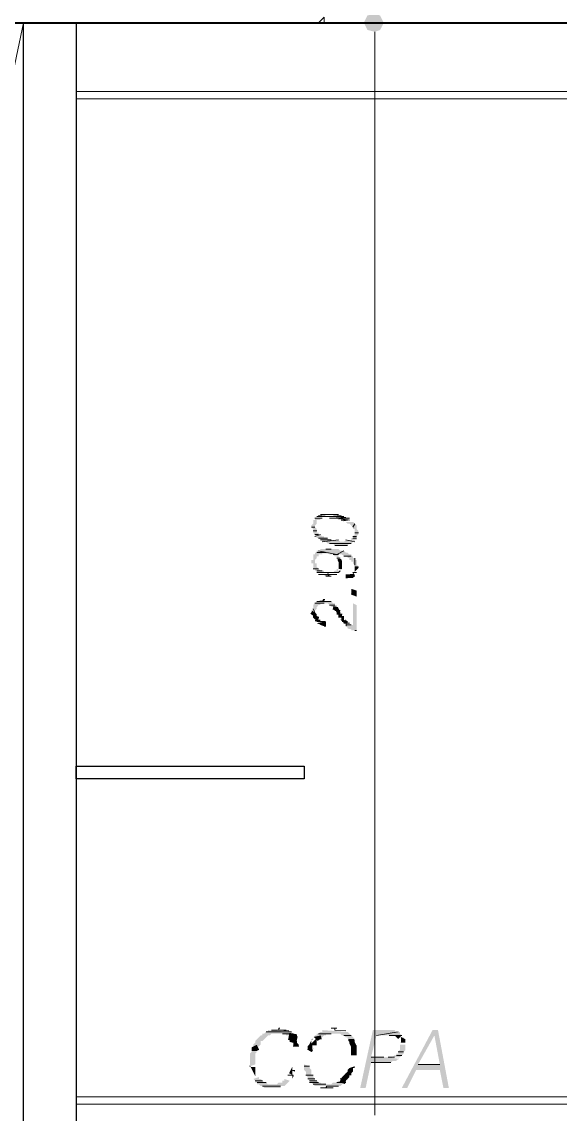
# Model space of a CAD drawing. Header units: millimetres. Extents: x 182 to 575, y -105 to 95.
# Drawn here: x 283.994 to 285.411, y 83.485 to 86.361 of the extents above; entities that cross this region are included whole.
import ezdxf

# ---------------------------------------------------------------- set-up
doc = ezdxf.new("R2010")
doc.units = ezdxf.units.MM
doc.header["$MEASUREMENT"] = 0
doc.layers.add('PDF_Geometry', color=7, linetype='Continuous')
doc.layers.add('PDF_Solid Fills', color=7, linetype='Continuous')

msp = doc.modelspace()

# ---------------------------------------------------------------- hatches: boundary and pattern name
at = {"layer": 'PDF_Solid Fills', "transparency": 33554559}
for points in [[(284.904, 86.3396), (284.9231, 86.3348), (284.9373, 86.3396), (284.9469, 86.3586), (284.9373, 86.3777), (284.9231, 86.3824), (284.904, 86.3777), (284.8945, 86.3586)], [(284.8469, 84.8967), (284.8659, 84.8967), (284.8707, 84.9015), (284.8707, 84.9062), (284.8469, 84.9062)], [(284.8612, 84.8539), (284.8754, 84.8491), (284.8754, 84.8634), (284.8612, 84.8682)], [(284.8088, 84.8253), (284.8088, 84.8205), (284.8135, 84.8205), (284.8278, 84.8158), (284.8231, 84.8205), (284.8231, 84.8253), (284.8183, 84.8253), (284.8183, 84.8301), (284.8135, 84.8301), (284.8088, 84.8348), (284.7707, 84.8348), (284.7659, 84.8301), (284.7612, 84.8253), (284.7612, 84.8158), (284.7564, 84.811), (284.7564, 84.8062), (284.7659, 84.8015), (284.7659, 84.811), (284.7707, 84.8158), (284.7707, 84.8205), (284.7754, 84.8253), (284.7802, 84.8253), (284.7802, 84.8301), (284.7992, 84.8301), (284.804, 84.8253)], [(284.8516, 84.7666), (284.8516, 84.7634), (284.8612, 84.7615), (284.8612, 84.7586), (284.8754, 84.7586), (284.8754, 84.8253), (284.8659, 84.8301), (284.8659, 84.7729), (284.8469, 84.7729), (284.8469, 84.7681)], [(284.8373, 84.8015), (284.8278, 84.8015), (284.8278, 84.792), (284.8421, 84.792), (284.8421, 84.7967), (284.8373, 84.7967)], [(284.8469, 84.7824), (284.8469, 84.7872), (284.8373, 84.7824), (284.8421, 84.7777), (284.8516, 84.7777), (284.8516, 84.7824)], [(284.6373, 83.6872), (284.6421, 83.692), (284.6469, 83.692), (284.6516, 83.6967), (284.6897, 83.6967), (284.6897, 83.692), (284.6945, 83.692), (284.7135, 83.6872), (284.7135, 83.692), (284.7088, 83.6967), (284.704, 83.7015), (284.6993, 83.7015), (284.6421, 83.7062), (284.6421, 83.7015), (284.6373, 83.7015), (284.6326, 83.6967), (284.6278, 83.6967), (284.6278, 83.692), (284.6231, 83.692), (284.6183, 83.6872), (284.6088, 83.6777), (284.6088, 83.6729), (284.604, 83.6681), (284.604, 83.6634), (284.5993, 83.6586), (284.6183, 83.6634), (284.6231, 83.6681), (284.6231, 83.6777), (284.6278, 83.6777), (284.6326, 83.6824)], [(284.8516, 83.6872), (284.8516, 83.6824), (284.8707, 83.6824), (284.8659, 83.6872), (284.8612, 83.692), (284.8564, 83.6967), (284.8516, 83.7015), (284.8469, 83.7015), (284.785, 83.7062), (284.785, 83.7015), (284.7802, 83.7015), (284.7754, 83.6967), (284.7707, 83.6967), (284.7707, 83.692), (284.7659, 83.692), (284.7612, 83.6872), (284.785, 83.6872), (284.7897, 83.692), (284.7945, 83.692), (284.7945, 83.6967), (284.8326, 83.6967), (284.8373, 83.692), (284.8421, 83.692), (284.8469, 83.6872)], [(284.704, 83.6824), (284.704, 83.6777), (284.7088, 83.6729), (284.7088, 83.6634), (284.7231, 83.6634), (284.7231, 83.6681), (284.7183, 83.6729), (284.7183, 83.6777)], [(284.6135, 83.6491), (284.5993, 83.6539), (284.5993, 83.6491), (284.5945, 83.6443), (284.5945, 83.611), (284.6088, 83.6158), (284.6088, 83.6443)], [(284.8135, 83.5681), (284.8088, 83.5634), (284.785, 83.5634), (284.7802, 83.5681), (284.7754, 83.5681), (284.7707, 83.5729), (284.7659, 83.5729), (284.7659, 83.5777), (284.7612, 83.5824), (284.7612, 83.5872), (284.7564, 83.5872), (284.7564, 83.6015), (284.7516, 83.6062), (284.7516, 83.611), (284.7373, 83.6158), (284.7373, 83.6015), (284.7421, 83.5967), (284.7421, 83.5872), (284.7469, 83.5824), (284.7469, 83.5777), (284.7516, 83.5729), (284.7516, 83.5681), (284.7564, 83.5681), (284.7612, 83.5634), (284.7659, 83.5586), (284.8326, 83.5586), (284.8373, 83.5634), (284.8421, 83.5681), (284.8469, 83.5681), (284.8278, 83.5729), (284.8231, 83.5681)], [(284.8516, 83.6015), (284.8516, 83.5967), (284.8421, 83.5872), (284.8612, 83.5872), (284.8612, 83.592), (284.8659, 83.5967), (284.8659, 83.6062), (284.8707, 83.6062), (284.8707, 83.611), (284.8564, 83.6062)], [(284.6659, 83.5634), (284.6421, 83.5634), (284.6373, 83.5681), (284.6326, 83.5681), (284.6278, 83.5729), (284.6231, 83.5777), (284.6183, 83.5777), (284.6183, 83.5824), (284.604, 83.5777), (284.6088, 83.5729), (284.6088, 83.5681), (284.6135, 83.5681), (284.6135, 83.5634), (284.6183, 83.5634), (284.6231, 83.5586), (284.6278, 83.5586), (284.6326, 83.5539), (284.6754, 83.5539), (284.6754, 83.5586), (284.685, 83.5586), (284.6945, 83.5681), (284.6993, 83.5729), (284.685, 83.5777), (284.685, 83.5729), (284.6802, 83.5729), (284.6802, 83.5681), (284.6707, 83.5681)]]:
    msp.add_hatch(color=256, dxfattribs=at).paths.add_polyline_path(points)
h = msp.add_hatch(color=256, dxfattribs=at)
h.paths.add_polyline_path([(284.8564, 85.0539), (284.8231, 85.0539), (284.8278, 85.0491), (284.8564, 85.0491)])
h.paths.add_polyline_path([(284.8564, 85.0396), (284.8612, 85.0348), (284.8659, 85.0301), (284.8659, 85.0253), (284.8707, 85.0253), (284.8707, 85.011), (284.8659, 85.0062), (284.8659, 85.0015), (284.8612, 85.0015), (284.8612, 84.9967), (284.8469, 84.9967), (284.8421, 84.992), (284.8326, 84.992), (284.8278, 84.9967), (284.804, 84.9967), (284.7992, 85.0015), (284.7897, 85.0015), (284.7897, 85.0062), (284.785, 85.0062), (284.7802, 85.011), (284.7754, 85.011), (284.7754, 85.0158), (284.7707, 85.0158), (284.7707, 85.0253), (284.7659, 85.0301), (284.7659, 85.0348), (284.7707, 85.0396), (284.7707, 85.0491), (284.7802, 85.0491), (284.7802, 85.0539), (284.7659, 85.0539), (284.7659, 85.0491), (284.7612, 85.0491), (284.7612, 85.0396), (284.7564, 85.0348), (284.7564, 85.0301), (284.7612, 85.0253), (284.7612, 85.0158), (284.7659, 85.011), (284.7659, 85.0062), (284.7707, 85.0062), (284.7707, 85.0015), (284.7754, 85.0015), (284.7802, 84.9967), (284.785, 84.9967), (284.785, 84.992), (284.7945, 84.992), (284.7992, 84.9872), (284.8135, 84.9872), (284.8183, 84.9824), (284.8516, 84.9824), (284.8564, 84.9872), (284.8612, 84.9872), (284.8659, 84.992), (284.8707, 84.992), (284.8707, 84.9967), (284.8754, 84.9967), (284.8754, 85.0062), (284.8802, 85.011), (284.8802, 85.0205), (284.8754, 85.0253), (284.8754, 85.0348), (284.8707, 85.0396), (284.8659, 85.0443), (284.8469, 85.0443), (284.8516, 85.0396)])
h = msp.add_hatch(color=256, dxfattribs=at)
h.paths.add_polyline_path([(284.8373, 84.9205), (284.8373, 84.9301), (284.8326, 84.9205), (284.8278, 84.911)])
h.paths.add_polyline_path([(284.8183, 84.9158), (284.8135, 84.911), (284.8278, 84.911), (284.8278, 84.9205), (284.8231, 84.9205), (284.8231, 84.9158)])
h.paths.add_polyline_path([(284.7659, 84.9348), (284.7659, 84.9443), (284.7707, 84.9491), (284.7707, 84.9539), (284.7754, 84.9539), (284.7754, 84.9586), (284.785, 84.9586), (284.785, 84.9621), (284.804, 84.9604), (284.804, 84.9586), (284.8135, 84.9586), (284.8183, 84.9539), (284.8231, 84.9539), (284.8231, 84.9491), (284.8278, 84.9443), (284.8326, 84.9491), (284.8278, 84.9539), (284.8278, 84.9586), (284.8373, 84.9586), (284.8421, 84.9539), (284.8469, 84.9539), (284.8516, 84.9527), (284.8516, 84.9491), (284.8564, 84.9491), (284.8564, 84.9443), (284.8612, 84.9443), (284.8612, 84.9396), (284.8659, 84.9396), (284.8659, 84.9348), (284.8707, 84.9301), (284.8707, 84.9253), (284.8802, 84.9301), (284.8754, 84.9301), (284.8754, 84.9443), (284.8707, 84.9443), (284.8707, 84.9491), (284.8659, 84.9491), (284.8659, 84.9539), (284.8612, 84.9539), (284.8612, 84.9586), (284.8564, 84.9586), (284.8516, 84.9634), (284.8469, 84.9634), (284.8421, 84.9682), (284.8326, 84.9682), (284.8278, 84.9729), (284.7802, 84.9729), (284.7802, 84.9682), (284.7707, 84.9682), (284.7707, 84.9634), (284.7659, 84.9634), (284.7659, 84.9586), (284.7612, 84.9586), (284.7612, 84.9443), (284.7564, 84.9443), (284.7564, 84.9348), (284.7612, 84.9348), (284.7612, 84.9205), (284.7659, 84.9205), (284.7659, 84.9158), (284.7707, 84.9158), (284.7707, 84.911), (284.7897, 84.911), (284.7897, 84.9158), (284.7802, 84.9158), (284.7754, 84.9205), (284.7707, 84.9253), (284.7707, 84.9348)])
h = msp.add_hatch(color=256, dxfattribs=at)
h.paths.add_polyline_path([(284.7802, 84.7872), (284.7659, 84.7872), (284.7659, 84.7824), (284.7802, 84.7824)])
h.paths.add_polyline_path([(284.7707, 84.7777), (284.7786, 84.7745), (284.7802, 84.7729), (284.7897, 84.7697), (284.7897, 84.7681), (284.7945, 84.7681), (284.7945, 84.7824)])
h = msp.add_hatch(color=256, dxfattribs=at)
h.paths.add_polyline_path([(284.9135, 83.6205), (284.9659, 83.6205), (284.9699, 83.6246), (284.9802, 83.6253), (284.9843, 83.6294), (284.9897, 83.6301), (284.9564, 83.6348), (284.9135, 83.6348), (284.9278, 83.692), (284.9945, 83.692), (284.9897, 83.6967), (284.9897, 83.7015), (284.9802, 83.7015), (284.9754, 83.7062), (284.9183, 83.7062), (284.885, 83.5539), (284.8993, 83.5539)])
h.paths.add_polyline_path([(285.0945, 83.6158), (285.0373, 83.6158), (285.0802, 83.692)])
h.paths.add_polyline_path([(285.1183, 83.5539), (285.0897, 83.7062), (285.0754, 83.7062), (284.9945, 83.5539), (285.0088, 83.5539), (285.0326, 83.6015), (285.0945, 83.6015), (285.104, 83.5539)], flags=0)
h.paths.add_polyline_path([(284.9897, 83.6681), (284.9897, 83.6539), (284.985, 83.6491), (284.985, 83.6443), (284.9802, 83.6443), (284.9802, 83.6396), (284.9754, 83.6396), (284.9707, 83.6348), (284.9897, 83.6348), (284.9945, 83.6396), (284.9993, 83.6443), (284.9993, 83.6491), (285.004, 83.6539), (285.004, 83.6681)])
h.paths.add_polyline_path([(284.9993, 83.6872), (284.985, 83.6872), (284.9993, 83.6824)])

# ---------------------------------------------------------------- linework, layer by layer
at = {"layer": 'PDF_Geometry', "lineweight": 0}
for points in [[(284.7754, 86.3586), (284.7897, 86.3729), (284.7897, 86.3586)], [(285.0802, 86.3586), (285.0802, 86.3586)]]:
    msp.add_lwpolyline(points, dxfattribs=at)
at = {"layer": 'PDF_Geometry', "lineweight": 13}
for points in [[(280.704, 86.3586), (293.1516, 86.3586)], [(283.3897, 83.4586), (283.9992, 86.3586)], [(284.9231, 83.4824), (284.9231, 83.511), (284.9231, 86.311), (284.9231, 86.3348)], [(284.1373, 86.1777), (285.6516, 86.1777)], [(284.1373, 86.1586), (285.6516, 86.1586)], [(284.785, 85.0539), (284.7659, 85.0539), (284.785, 85.0539)], [(284.7707, 85.0586), (284.8421, 85.0586), (284.7707, 85.0586)], [(284.7826, 85.0634), (284.804, 85.0634), (284.7992, 85.0634), (284.7993, 85.0634), (284.8016, 85.0634), (284.8016, 85.0634), (284.7754, 85.061)], [(284.8373, 85.0586), (284.7754, 85.0586), (284.8373, 85.0586)], [(284.8278, 85.0634), (284.7802, 85.0634), (284.8278, 85.0634)], [(284.8183, 85.0634), (284.785, 85.0634), (284.8183, 85.0634)], [(284.7945, 85.0634), (284.8088, 85.0634), (284.7945, 85.0634)], [(284.8088, 85.0634), (284.7945, 85.0634), (284.8088, 85.0634)], [(284.835, 85.061), (284.804, 85.0586), (284.8088, 85.0586), (284.8469, 85.0562)], [(284.8421, 85.0467), (284.8516, 85.0491), (284.835, 85.0491)], [(284.7564, 85.0301), (284.7659, 85.0301), (284.7564, 85.0301)], [(284.7612, 85.0205), (284.7707, 85.0205), (284.7612, 85.0205)], [(284.8659, 85.0301), (284.8707, 85.0396), (284.8659, 85.0301)], [(284.7659, 85.011), (284.7754, 85.011), (284.7659, 85.011)], [(284.7754, 85.0015), (284.7992, 85.0015), (284.7754, 85.0015)], [(284.7992, 85.0015), (284.7754, 85.0015), (284.7992, 85.0015)], [(284.8659, 85.0062), (284.8754, 85.0062), (284.8659, 85.0062)], [(284.7945, 84.9634), (284.7707, 84.9634), (284.7945, 84.9634)], [(284.7945, 84.9729), (284.8088, 84.9729), (284.7945, 84.9729)], [(284.8612, 84.9872), (284.804, 84.9872), (284.8612, 84.9872)], [(284.804, 84.9872), (284.8612, 84.9872), (284.804, 84.9872)], [(284.8564, 84.9872), (284.8135, 84.9872), (284.8564, 84.9872)], [(284.8183, 84.9824), (284.8516, 84.9824), (284.8183, 84.9824)], [(284.835, 84.9824), (284.8373, 84.9824), (284.8254, 84.9824)], [(284.8421, 84.9824), (284.8278, 84.9824), (284.8421, 84.9824)], [(284.8278, 84.9824), (284.8421, 84.9824), (284.8278, 84.9824)], [(284.8135, 84.9586), (284.8278, 84.9586), (284.8135, 84.9586)], [(284.8326, 84.9491), (284.8231, 84.9491), (284.8326, 84.9491)], [(284.8421, 84.9539), (284.8612, 84.9539), (284.8421, 84.9539)], [(284.8707, 84.9301), (284.8707, 84.9491), (284.8707, 84.9301)], [(284.7754, 84.9205), (284.7612, 84.9205), (284.7754, 84.9205)], [(284.8278, 84.911), (284.7707, 84.911), (284.8278, 84.911)], [(284.7707, 84.911), (284.804, 84.911), (284.7707, 84.911)], [(284.804, 84.911), (284.7707, 84.911), (284.804, 84.911)], [(284.8231, 84.9062), (284.7754, 84.9062), (284.8231, 84.9062)], [(284.8016, 84.9015), (284.804, 84.9015), (284.804, 84.9015), (284.804, 84.9015), (284.8016, 84.9039), (284.7826, 84.9062)], [(284.7873, 84.911), (284.8016, 84.911), (284.7992, 84.9062), (284.7993, 84.9062)], [(284.8588, 84.9062), (284.8683, 84.9062), (284.8659, 84.911)], [(284.8659, 84.911), (284.8754, 84.911), (284.8659, 84.911)], [(284.8802, 84.9253), (284.8707, 84.9253), (284.8802, 84.9253)], [(284.8088, 84.9015), (284.7945, 84.9015), (284.8088, 84.9015)], [(284.7945, 84.9015), (284.8088, 84.9015), (284.7945, 84.9015)], [(284.8707, 84.9015), (284.8469, 84.8967), (284.8707, 84.9015)], [(284.8754, 84.8491), (284.8612, 84.8539), (284.8754, 84.8491)], [(284.7897, 84.8301), (284.7659, 84.8301), (284.7897, 84.8301)], [(284.8088, 84.8348), (284.7707, 84.8348), (284.8088, 84.8348)], [(284.7707, 84.8348), (284.8088, 84.8348), (284.7707, 84.8348)], [(284.7873, 84.8396), (284.7921, 84.8396), (284.7873, 84.8396), (284.7897, 84.8372), (284.7731, 84.8348)], [(284.804, 84.8253), (284.8183, 84.8253), (284.804, 84.8253)], [(284.8278, 84.8158), (284.8183, 84.8158), (284.8278, 84.8158)], [(284.8183, 84.811), (284.8326, 84.811), (284.8183, 84.811)], [(284.8373, 84.8015), (284.8231, 84.8015), (284.8373, 84.8015)], [(284.7897, 84.7824), (284.7707, 84.7824), (284.7897, 84.7824)], [(284.7707, 84.7824), (284.7897, 84.7824), (284.7707, 84.7824)], [(284.7921, 84.7824), (284.7802, 84.7824), (284.7826, 84.7824)], [(284.8373, 84.7824), (284.8516, 84.7824), (284.8373, 84.7824)], [(284.8421, 84.7777), (284.8564, 84.7777), (284.8421, 84.7777)], [(284.8612, 84.7729), (284.8469, 84.7729), (284.8612, 84.7729)], [(285.6421, 83.5301), (284.1373, 83.5301)], [(285.6421, 83.511), (284.1373, 83.511)]]:
    msp.add_lwpolyline(points, dxfattribs=at)
at = {"layer": 'PDF_Geometry', "lineweight": 40}
msp.add_lwpolyline([(281.4802, 86.3586), (292.2278, 86.3586)], dxfattribs=at)
at = {"layer": 'PDF_Geometry', "lineweight": 25}
msp.add_lwpolyline([(283.9992, 83.4586), (283.9992, 86.3586), (284.1373, 86.3586), (284.1373, 83.4586)], dxfattribs=at)
at = {"layer": 'PDF_Geometry', "lineweight": 13}
for points in [[(284.8326, 86.3586), (285.2897, 86.3586)], [(284.804, 85.0539), (284.8516, 85.0539), (284.804, 85.0539)], [(284.8135, 85.0539), (284.8564, 85.0539), (284.8135, 85.0539)], [(284.8231, 85.0539), (284.8564, 85.0491), (284.8231, 85.0539)], [(284.7802, 85.011), (284.7659, 85.0062), (284.7802, 85.011)], [(284.7802, 84.9967), (284.8088, 84.9967), (284.7802, 84.9967)], [(284.8088, 84.9967), (284.7802, 84.9967), (284.8088, 84.9967)], [(284.8278, 84.9967), (284.785, 84.992), (284.8278, 84.9967)], [(284.8469, 84.9967), (284.8707, 84.992), (284.8469, 84.9967)], [(284.8754, 85.0015), (284.8659, 85.0015), (284.8754, 85.0015)], [(284.8707, 85.0158), (284.8802, 85.0158), (284.8707, 85.0158)], [(284.7754, 84.9682), (284.8231, 84.9586), (284.7754, 84.9682)], [(284.8421, 84.9682), (284.8231, 84.9586), (284.8421, 84.9682)], [(284.785, 84.9158), (284.7707, 84.9158), (284.785, 84.9158)], [(284.8326, 84.9158), (284.8278, 84.911), (284.8326, 84.9158)], [(284.8516, 84.8967), (284.8469, 84.8967), (284.8516, 84.8967)], [(284.7612, 84.8158), (284.7659, 84.8062), (284.7612, 84.8158)], [(284.8707, 84.7586), (284.8754, 84.7586), (284.8707, 84.7586)]]:
    msp.add_lwpolyline(points, close=True, dxfattribs=at)
at = {"layer": 'PDF_Geometry', "lineweight": 13, "const_width": 0.00952}
for points in [[(284.8302, 84.9467), (284.8302, 84.9443), (284.8326, 84.9396), (284.8326, 84.9348), (284.8326, 84.9205)], [(284.8135, 84.8181), (284.8231, 84.8158), (284.8254, 84.811), (284.8278, 84.8062), (284.8278, 84.8015)], [(284.7754, 84.7896), (284.7683, 84.792), (284.7659, 84.7943), (284.7659, 84.7991), (284.7635, 84.8015), (284.7564, 84.8062)], [(284.835, 84.792), (284.8373, 84.792), (284.8373, 84.7872), (284.835, 84.7848)]]:
    msp.add_lwpolyline(points, dxfattribs=at)
at = {"layer": 'PDF_Geometry', "lineweight": 13}
for points in [[(284.8754, 84.9277, 0.00952, 0.00952, 0), (284.8754, 84.9229, 0.00952, 0.00952, 0), (284.8754, 84.9181, 0, 0, 0), (284.8731, 84.9158, 0, 0, 0), (284.8707, 84.9134, 0, 0, 0), (284.8707, 84.9086, 0, 0, 0)], [(284.8469, 84.7777, 0.0143, 0.0143, 0), (284.8492, 84.7777, 0, 0, 0), (284.8492, 84.7729, 0, 0, 0), (284.854, 84.7729, 0, 0, 0)]]:
    msp.add_lwpolyline(points, format="xyseb", dxfattribs=at)
at = {"layer": 'PDF_Geometry', "lineweight": 25}
msp.add_lwpolyline([(284.7373, 84.4015), (284.7373, 84.3681), (284.1373, 84.3681), (284.1373, 84.4015)], close=True, dxfattribs=at)
at = {"layer": 'PDF_Geometry', "lineweight": 20}
for points in [[(284.6373, 83.7015), (284.704, 83.7015), (284.6373, 83.7015)], [(284.704, 83.7015), (284.6373, 83.7015), (284.704, 83.7015)], [(284.6897, 83.7062), (284.6516, 83.7062), (284.6897, 83.7062)], [(284.6731, 83.711), (284.6707, 83.711), (284.6707, 83.711), (284.6707, 83.711), (284.6707, 83.7062), (284.6707, 83.7062), (284.6969, 83.7039)], [(284.8088, 83.711), (284.8231, 83.711), (284.8088, 83.711)], [(284.8159, 83.711), (284.8135, 83.711), (284.8183, 83.711), (284.8183, 83.711), (284.8183, 83.7062), (284.8183, 83.7062), (284.8183, 83.7062), (284.8469, 83.7039)], [(284.7088, 83.6967), (284.6802, 83.6967), (284.7088, 83.6967)], [(284.6993, 83.6872), (284.7135, 83.6872), (284.6993, 83.6872)], [(284.8088, 83.6967), (284.7754, 83.6967), (284.8088, 83.6967)], [(284.8612, 83.692), (284.8421, 83.692), (284.8612, 83.692)], [(284.8421, 83.692), (284.8612, 83.692), (284.8421, 83.692)], [(284.7088, 83.6634), (284.7231, 83.6634), (284.7088, 83.6634)], [(284.7231, 83.6634), (284.7088, 83.6634), (284.7231, 83.6634)], [(284.9993, 83.6491), (284.985, 83.6491), (284.9993, 83.6491)], [(284.7516, 83.611), (284.7373, 83.611), (284.7516, 83.611)], [(284.9135, 83.6348), (284.9469, 83.6348), (284.9135, 83.6348)], [(284.9659, 83.6205), (284.9135, 83.6205), (284.9659, 83.6205)], [(284.9588, 83.6348), (284.9754, 83.6348), (284.9683, 83.6348)], [(285.0373, 83.6158), (285.0945, 83.6158), (285.0373, 83.6158)], [(284.6945, 83.5872), (284.7088, 83.5872), (284.6945, 83.5872)], [(284.7421, 83.5872), (284.7612, 83.5872), (284.7421, 83.5872)], [(284.8469, 83.592), (284.8612, 83.592), (284.8469, 83.592)], [(284.6278, 83.5729), (284.6088, 83.5729), (284.6278, 83.5729)], [(284.6373, 83.5681), (284.6135, 83.5681), (284.6373, 83.5681)], [(284.6278, 83.5586), (284.6754, 83.5586), (284.6278, 83.5586)], [(284.7659, 83.5777), (284.7469, 83.5777), (284.7659, 83.5777)], [(284.7516, 83.5729), (284.7707, 83.5729), (284.7516, 83.5729)], [(284.7754, 83.5681), (284.7516, 83.5681), (284.7754, 83.5681)], [(284.7612, 83.5634), (284.7945, 83.5634), (284.7612, 83.5634)], [(284.7945, 83.5634), (284.7612, 83.5634), (284.7945, 83.5634)], [(284.8135, 83.5539), (284.7802, 83.5539), (284.8135, 83.5539)], [(284.7969, 83.5539), (284.7993, 83.5539), (284.7992, 83.5539), (284.7993, 83.5539), (284.7945, 83.5539), (284.7945, 83.5539), (284.7969, 83.5586), (284.8278, 83.5586)], [(284.8231, 83.5681), (284.8469, 83.5681), (284.8231, 83.5681)], [(284.8516, 83.5777), (284.8326, 83.5777), (284.8516, 83.5777)]]:
    msp.add_lwpolyline(points, dxfattribs=at)
for points, const_width in [([(284.6969, 83.6896), (284.7088, 83.6872), (284.7088, 83.6824), (284.7183, 83.6801)], 0.019), ([(284.6159, 83.661), (284.6064, 83.6562), (284.6064, 83.6515)], 0.0143), ([(284.8492, 83.5872), (284.8492, 83.5848), (284.8469, 83.5824), (284.8421, 83.5777), (284.8397, 83.5729), (284.8469, 83.5705)], 0.0135)]:
    msp.add_lwpolyline(points, dxfattribs=dict(at, const_width=const_width))
for points in [[(284.985, 83.7015), (284.9278, 83.692), (284.985, 83.7015)], [(284.9945, 83.692), (284.9612, 83.692), (284.9945, 83.692)], [(284.9516, 83.6205), (284.9135, 83.6205), (284.9516, 83.6205)], [(284.9802, 83.6396), (284.9945, 83.6396), (284.9802, 83.6396)]]:
    msp.add_lwpolyline(points, close=True, dxfattribs=at)
for points in [[(284.9897, 83.6872, 0.0135, 0.0135, 0), (284.985, 83.692, 0, 0, 0), (284.9683, 83.692, 0, 0, 0)], [(284.7826, 83.6872, 0.0101, 0.0101, 0), (284.7707, 83.6848, 0.0143, 0.0143, 0), (284.7683, 83.6824, 0, 0, 0), (284.7635, 83.6777, 0.0143, 0.0143, 0), (284.7635, 83.6729, 0.0143, 0.0143, 0), (284.7588, 83.6729, 0, 0, 0), (284.7588, 83.6681, 0.0143, 0.0143, 0), (284.7564, 83.6634, 0.0143, 0.0143, 0), (284.754, 83.661, 0.0143, 0.0143, 0), (284.754, 83.6562, 0.0143, 0.0143, 0), (284.7516, 83.6515, 0, 0, 0), (284.7493, 83.6467, 0, 0, 0), (284.7493, 83.642, 0, 0, 0), (284.7469, 83.6372, 0, 0, 0), (284.7445, 83.6324, 0, 0, 0), (284.7445, 83.6277, 0, 0, 0), (284.7445, 83.6229, 0, 0, 0), (284.7445, 83.6181, 0, 0, 0), (284.7445, 83.6134, 0, 0, 0)], [(284.8612, 83.6824, 0.0143, 0.0143, 0), (284.8612, 83.6801, 0.0143, 0.0143, 0), (284.8635, 83.6777, 0.0143, 0.0143, 0), (284.8635, 83.6729, 0.0143, 0.0143, 0), (284.8659, 83.6681, 0.0143, 0.0143, 0), (284.8683, 83.6634, 0.0143, 0.0143, 0), (284.8683, 83.6586, 0.0143, 0.0143, 0), (284.8683, 83.6539, 0.0143, 0.0143, 0), (284.8683, 83.6491, 0.0143, 0.0143, 0), (284.8683, 83.6443, 0.0143, 0.0143, 0), (284.8683, 83.6396, 0, 0, 0), (284.8683, 83.6348, 0, 0, 0), (284.8683, 83.6301, 0, 0, 0), (284.8683, 83.6253, 0, 0, 0), (284.8659, 83.6205, 0, 0, 0), (284.8635, 83.6181, 0, 0, 0), (284.8635, 83.6134, 0, 0, 0), (284.8635, 83.6086, 0, 0, 0)], [(284.9921, 83.6848, 0, 0, 0), (284.9921, 83.6801, 0.0143, 0.0143, 0), (284.9969, 83.6777, 0.0143, 0.0143, 0), (284.9969, 83.6729, 0, 0, 0), (284.9969, 83.6681, 0, 0, 0)], [(284.6016, 83.6134, 0, 0, 0), (284.6016, 83.6086, 0.0143, 0.0143, 0), (284.6016, 83.6039, 0.0143, 0.0143, 0), (284.6016, 83.5991, 0, 0, 0), (284.604, 83.5943, 0, 0, 0), (284.6064, 83.5896, 0, 0, 0), (284.6088, 83.5848, 0, 0, 0), (284.6016, 83.5801, 0, 0, 0)], [(284.7064, 83.5991, 0, 0, 0), (284.7064, 83.5943, 0.0143, 0.0143, 0), (284.704, 83.5896, 0, 0, 0), (284.7016, 83.5848, 0, 0, 0), (284.6969, 83.5824, 0, 0, 0), (284.6969, 83.5777, 0, 0, 0), (284.7016, 83.5753, 0, 0, 0)]]:
    msp.add_lwpolyline(points, format="xyseb", dxfattribs=at)
at = {"layer": 'PDF_Solid Fills', "transparency": 33554559}
for points in [[(284.8183, 85.0634), (284.8231, 85.0634), (284.7802, 85.0634)], [(284.8231, 85.0634), (284.7802, 85.0634), (284.7802, 85.0634)], [(284.7135, 83.5967), (284.6993, 83.6015), (284.7135, 83.6015)]]:
    msp.add_solid(points, dxfattribs=at)

doc.saveas('drawing.dxf')
